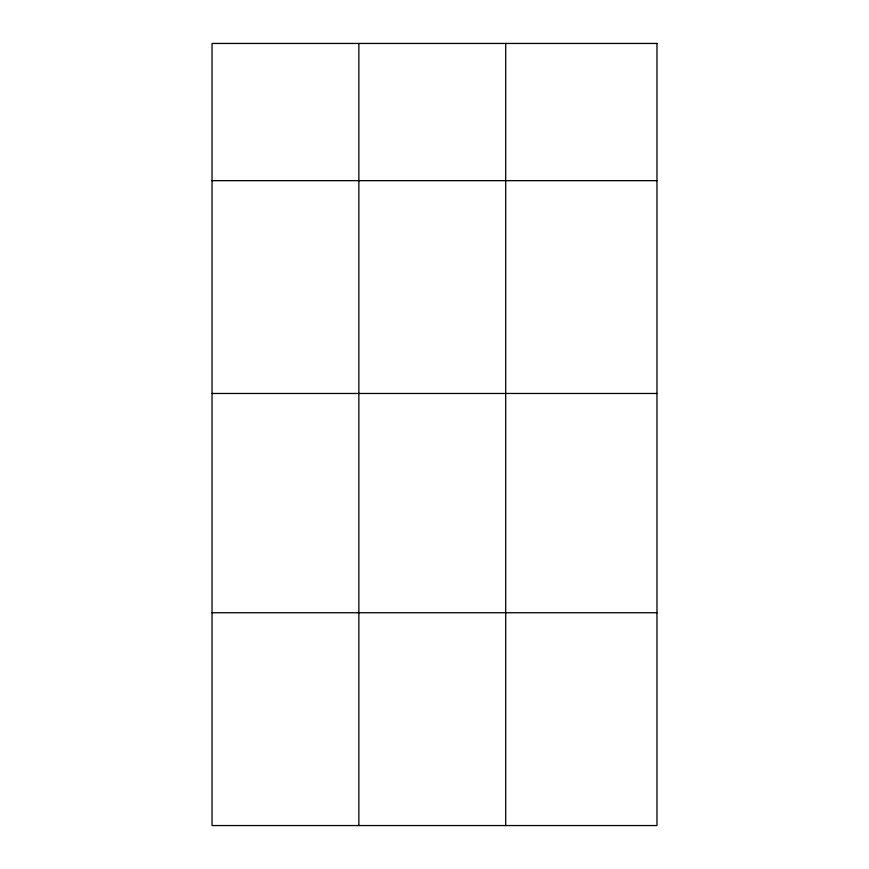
<?xml version="1.0" encoding="UTF-8"?>
<svg xmlns="http://www.w3.org/2000/svg" width="869" height="869" viewBox="0 0 869 869"><rect width="100%" height="100%" fill="white"/><g stroke="black" fill="none" stroke-linecap="round" stroke-linejoin="round"><path stroke-width="1.3" d="M212.036 180.665L656.964 180.665M212.036 393.472L656.964 393.472M212.036 612.743L656.964 612.743M505.693 43.45L505.693 825.55M358.864 43.45L358.864 825.55M656.964 43.45L212.036 43.45L212.036 825.55L656.964 825.55L656.964 43.45"/></g></svg>
